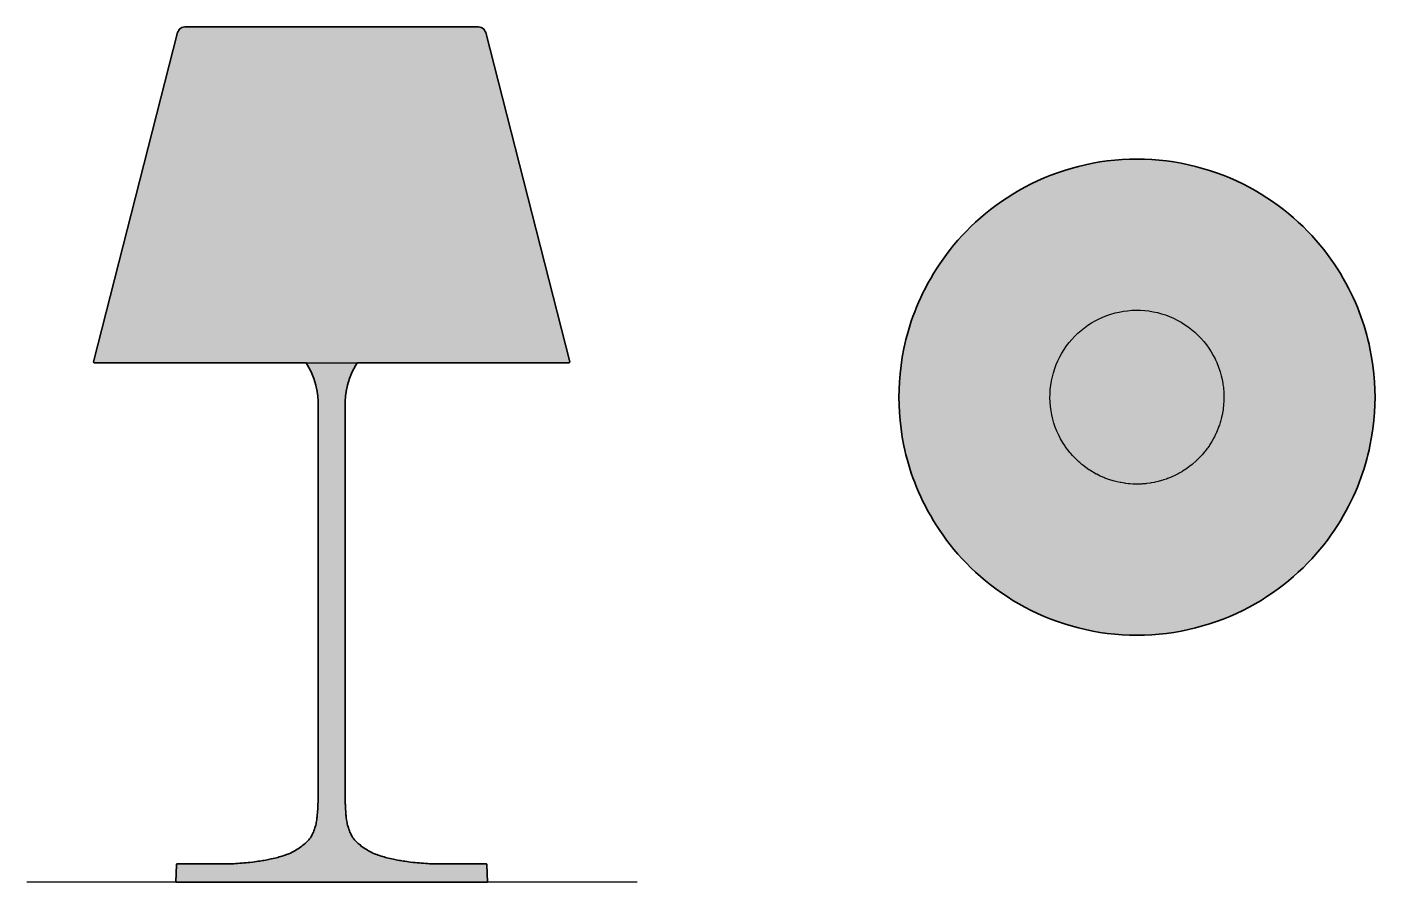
# Model space of a CAD drawing. Header units: millimetres. Extents: x 0 to 891, y 0 to 565.
import ezdxf

# ---------------------------------------------------------------- set-up
doc = ezdxf.new("R2010")
doc.units = ezdxf.units.MM
doc.layers.add('Blocks', color=7, linetype='Continuous')
doc.layers.add('Blocks$Fill', color=7, linetype='Continuous', true_color=0xffffff)
for name, color, linetype, lineweight, true_color in [('Blocks$Inner', 7, 'Continuous', 25, 0x007f00), ('Blocks$Outline', 7, 'Continuous', 35, 0xff3f3f), ('Groud', 7, 'Continuous', 25, 0x243775)]:
    doc.layers.add(name, color=color, linetype=linetype, lineweight=lineweight, true_color=true_color)

# ---------------------------------------------------------------- blocks, each defined once
blk = doc.blocks.new('KTribe Table Lamp Top')
at = {"layer": 'Blocks$Fill'}
blk.add_hatch(color=256, dxfattribs=at).paths.add_polyline_path([(66.97, 216.43), (67.21, 211.28), (67.64, 205.98), (68.27, 200.54), (69.13, 194.95), (70.21, 189.21), (70.86, 186.3), (71.56, 183.35), (72.34, 180.38), (73.18, 177.37), (74.1, 174.33), (75.09, 171.27), (76.17, 168.19), (77.32, 165.08), (78.56, 161.95), (79.88, 158.81), (81.3, 155.65), (82.79, 152.47), (84.4, 149.29), (86.08, 146.1), (87.88, 142.91), (89.76, 139.72), (91.76, 136.53), (93.85, 133.34), (96.05, 130.18), (98.35, 127.02), (100.77, 123.88), (103.29, 120.77), (105.93, 117.69), (108.67, 114.63), (111.53, 111.63), (114.5, 108.66), (117.58, 105.74), (120.77, 102.87), (124.08, 100.08), (127.49, 97.33), (131.01, 94.67), (134.64, 92.07), (138.38, 89.57), (142.21, 87.14), (146.15, 84.82), (150.18, 82.59), (154.32, 80.47), (158.53, 78.45), (162.84, 76.55), (167.23, 74.76), (171.7, 73.11), (176.23, 71.58), (180.84, 70.19), (185.5, 68.92), (190.22, 67.8), (194.98, 66.82), (199.79, 65.99), (204.64, 65.3), (209.51, 64.77), (214.41, 64.38), (219.31, 64.16), (224.23, 64.08), (229.15, 64.16), (234.05, 64.38), (238.95, 64.77), (243.82, 65.3), (248.67, 65.99), (253.48, 66.82), (258.24, 67.8), (262.96, 68.92), (267.62, 70.19), (272.23, 71.58), (276.76, 73.11), (281.23, 74.76), (285.62, 76.55), (289.93, 78.45), (294.14, 80.47), (298.28, 82.59), (302.31, 84.82), (306.25, 87.14), (310.08, 89.57), (313.82, 92.07), (317.45, 94.67), (320.98, 97.33), (324.38, 100.08), (327.69, 102.87), (330.88, 105.74), (333.97, 108.66), (336.93, 111.63), (339.79, 114.63), (342.53, 117.69), (345.17, 120.77), (347.69, 123.88), (350.11, 127.02), (352.41, 130.18), (354.61, 133.34), (356.7, 136.53), (358.7, 139.72), (360.58, 142.91), (362.38, 146.1), (364.06, 149.29), (365.67, 152.47), (367.16, 155.65), (368.58, 158.81), (369.9, 161.95), (371.14, 165.08), (372.29, 168.19), (373.37, 171.27), (374.36, 174.33), (375.28, 177.37), (376.12, 180.38), (376.9, 183.35), (377.6, 186.3), (378.25, 189.21), (379.33, 194.95), (380.19, 200.54), (380.82, 205.98), (381.25, 211.28), (381.49, 216.43), (381.58, 221.42), (381.49, 226.42), (381.25, 231.56), (380.82, 236.86), (380.19, 242.31), (379.33, 247.9), (378.25, 253.63), (377.6, 256.55), (376.9, 259.5), (376.12, 262.47), (375.28, 265.48), (374.36, 268.51), (373.37, 271.58), (372.29, 274.66), (371.14, 277.77), (369.9, 280.89), (368.58, 284.04), (367.16, 287.2), (365.67, 290.37), (364.06, 293.55), (362.38, 296.75), (360.58, 299.94), (358.7, 303.13), (356.7, 306.32), (354.61, 309.51), (352.41, 312.67), (350.11, 315.83), (347.69, 318.96), (345.17, 322.08), (342.53, 325.16), (339.79, 328.21), (336.93, 331.22), (333.97, 334.19), (330.88, 337.1), (327.69, 339.97), (324.38, 342.77), (320.98, 345.52), (317.45, 348.18), (313.82, 350.77), (310.08, 353.28), (306.25, 355.7), (302.31, 358.03), (298.28, 360.26), (294.14, 362.38), (289.93, 364.4), (285.62, 366.3), (281.23, 368.08), (276.76, 369.74), (272.23, 371.27), (267.62, 372.66), (262.96, 373.93), (258.24, 375.04), (253.48, 376.03), (248.67, 376.86), (243.82, 377.55), (238.95, 378.07), (234.05, 378.47), (229.15, 378.69), (224.23, 378.77), (219.31, 378.69), (214.41, 378.47), (209.51, 378.07), (204.64, 377.55), (199.79, 376.86), (194.98, 376.03), (190.22, 375.04), (185.5, 373.93), (180.84, 372.66), (176.23, 371.27), (171.7, 369.74), (167.23, 368.08), (162.84, 366.3), (158.53, 364.4), (154.32, 362.38), (150.18, 360.26), (146.15, 358.03), (142.21, 355.7), (138.38, 353.28), (134.64, 350.77), (131.01, 348.18), (127.49, 345.52), (124.08, 342.77), (120.77, 339.97), (117.58, 337.1), (114.5, 334.19), (111.53, 331.22), (108.67, 328.21), (105.93, 325.16), (103.29, 322.08), (100.77, 318.96), (98.35, 315.83), (96.05, 312.67), (93.85, 309.51), (91.76, 306.32), (89.76, 303.13), (87.88, 299.94), (86.08, 296.75), (84.4, 293.55), (82.79, 290.37), (81.3, 287.2), (79.88, 284.04), (78.56, 280.89), (77.32, 277.77), (76.17, 274.66), (75.09, 271.58), (74.1, 268.51), (73.18, 265.48), (72.34, 262.47), (71.56, 259.5), (70.86, 256.55), (70.21, 253.63), (69.13, 247.9), (68.27, 242.31), (67.64, 236.86), (67.21, 231.56), (66.97, 226.42), (66.88, 221.42)], flags=0)
at = {"layer": 'Blocks$Inner'}
for points in [[(66.97, 216.43), (67.21, 211.28), (67.64, 205.98), (68.27, 200.54), (69.13, 194.95), (70.21, 189.21), (70.86, 186.3), (71.56, 183.35), (72.34, 180.38), (73.18, 177.37), (74.1, 174.33), (75.09, 171.27), (76.17, 168.19), (77.32, 165.08), (78.56, 161.95), (79.88, 158.81), (81.3, 155.65), (82.79, 152.47), (84.4, 149.29), (86.08, 146.1), (87.88, 142.91), (89.76, 139.72), (91.76, 136.53), (93.85, 133.34), (96.05, 130.18), (98.35, 127.02), (100.77, 123.88), (103.29, 120.77), (105.93, 117.69), (108.67, 114.63), (111.53, 111.63), (114.5, 108.66), (117.58, 105.74), (120.77, 102.87), (124.08, 100.08), (127.49, 97.33), (131.01, 94.67), (134.64, 92.07), (138.38, 89.57), (142.21, 87.14), (146.15, 84.82), (150.18, 82.59), (154.32, 80.47), (158.53, 78.45), (162.84, 76.55), (167.23, 74.76), (171.7, 73.11), (176.23, 71.58), (180.84, 70.19), (185.5, 68.92), (190.22, 67.8), (194.98, 66.82), (199.79, 65.99), (204.64, 65.3), (209.51, 64.77), (214.41, 64.38), (219.31, 64.16), (224.23, 64.08), (229.15, 64.16), (234.05, 64.38), (238.95, 64.77), (243.82, 65.3), (248.67, 65.99), (253.48, 66.82), (258.24, 67.8), (262.96, 68.92), (267.62, 70.19), (272.23, 71.58), (276.76, 73.11), (281.23, 74.76), (285.62, 76.55), (289.93, 78.45), (294.14, 80.47), (298.28, 82.59), (302.31, 84.82), (306.25, 87.14), (310.08, 89.57), (313.82, 92.07), (317.45, 94.67), (320.98, 97.33), (324.38, 100.08), (327.69, 102.87), (330.88, 105.74), (333.97, 108.66), (336.93, 111.63), (339.79, 114.63), (342.53, 117.69), (345.17, 120.77), (347.69, 123.88), (350.11, 127.02), (352.41, 130.18), (354.61, 133.34), (356.7, 136.53), (358.7, 139.72), (360.58, 142.91), (362.38, 146.1), (364.06, 149.29), (365.67, 152.47), (367.16, 155.65), (368.58, 158.81), (369.9, 161.95), (371.14, 165.08), (372.29, 168.19), (373.37, 171.27), (374.36, 174.33), (375.28, 177.37), (376.12, 180.38), (376.9, 183.35), (377.6, 186.3), (378.25, 189.21), (379.33, 194.95), (380.19, 200.54), (380.82, 205.98), (381.25, 211.28), (381.49, 216.43), (381.58, 221.42), (381.49, 226.42), (381.25, 231.56), (380.82, 236.86), (380.19, 242.31), (379.33, 247.9), (378.25, 253.63), (377.6, 256.55), (376.9, 259.5), (376.12, 262.47), (375.28, 265.48), (374.36, 268.51), (373.37, 271.58), (372.29, 274.66), (371.14, 277.77), (369.9, 280.89), (368.58, 284.04), (367.16, 287.2), (365.67, 290.37), (364.06, 293.55), (362.38, 296.75), (360.58, 299.94), (358.7, 303.13), (356.7, 306.32), (354.61, 309.51), (352.41, 312.67), (350.11, 315.83), (347.69, 318.96), (345.17, 322.08), (342.53, 325.16), (339.79, 328.21), (336.93, 331.22), (333.97, 334.19), (330.88, 337.1), (327.69, 339.97), (324.38, 342.77), (320.98, 345.52), (317.45, 348.18), (313.82, 350.77), (310.08, 353.28), (306.25, 355.7), (302.31, 358.03), (298.28, 360.26), (294.14, 362.38), (289.93, 364.4), (285.62, 366.3), (281.23, 368.08), (276.76, 369.74), (272.23, 371.27), (267.62, 372.66), (262.96, 373.93), (258.24, 375.04), (253.48, 376.03), (248.67, 376.86), (243.82, 377.55), (238.95, 378.07), (234.05, 378.47), (229.15, 378.69), (224.23, 378.77), (219.31, 378.69), (214.41, 378.47), (209.51, 378.07), (204.64, 377.55), (199.79, 376.86), (194.98, 376.03), (190.22, 375.04), (185.5, 373.93), (180.84, 372.66), (176.23, 371.27), (171.7, 369.74), (167.23, 368.08), (162.84, 366.3), (158.53, 364.4), (154.32, 362.38), (150.18, 360.26), (146.15, 358.03), (142.21, 355.7), (138.38, 353.28), (134.64, 350.77), (131.01, 348.18), (127.49, 345.52), (124.08, 342.77), (120.77, 339.97), (117.58, 337.1), (114.5, 334.19), (111.53, 331.22), (108.67, 328.21), (105.93, 325.16), (103.29, 322.08), (100.77, 318.96), (98.35, 315.83), (96.05, 312.67), (93.85, 309.51), (91.76, 306.32), (89.76, 303.13), (87.88, 299.94), (86.08, 296.75), (84.4, 293.55), (82.79, 290.37), (81.3, 287.2), (79.88, 284.04), (78.56, 280.89), (77.32, 277.77), (76.17, 274.66), (75.09, 271.58), (74.1, 268.51), (73.18, 265.48), (72.34, 262.47), (71.56, 259.5), (70.86, 256.55), (70.21, 253.63), (69.13, 247.9), (68.27, 242.31), (67.64, 236.86), (67.21, 231.56), (66.97, 226.42), (66.88, 221.42)], [(166.78, 223.72), (166.96, 226.54), (167.28, 229.34), (167.74, 232.13), (168.33, 234.89), (169.06, 237.61), (169.92, 240.3), (170.91, 242.94), (172.03, 245.53), (173.27, 248.07), (174.64, 250.53), (176.13, 252.93), (177.74, 255.25), (179.45, 257.49), (181.27, 259.65), (183.2, 261.71), (185.23, 263.67), (187.35, 265.54), (189.56, 267.29), (191.85, 268.94), (194.22, 270.47), (196.66, 271.89), (199.17, 273.18), (201.74, 274.34), (204.37, 275.38), (207.04, 276.29), (209.75, 277.07), (212.5, 277.71), (215.27, 278.22), (218.07, 278.59), (220.88, 278.83), (223.71, 278.92), (226.53, 278.88), (229.34, 278.7), (232.15, 278.38), (234.93, 277.92), (237.69, 277.33), (240.42, 276.6), (243.11, 275.74), (245.75, 274.75), (248.34, 273.63), (250.87, 272.38), (253.34, 271.01), (255.74, 269.52), (258.06, 267.92), (260.3, 266.2), (262.45, 264.38), (264.52, 262.45), (266.48, 260.43), (268.34, 258.31), (270.1, 256.1), (271.75, 253.8), (273.28, 251.43), (274.69, 248.99), (275.85, 246.73), (276.18, 246.05), (276.96, 244.34), (277.26, 243.64), (278.2, 241.27), (279.01, 238.87), (279.23, 238.16), (279.75, 236.35), (279.95, 235.61), (280.53, 233.12), (280.98, 230.63), (281.09, 229.9), (281.34, 228.04), (281.42, 227.28), (281.63, 224.72), (281.72, 222.19), (281.72, 221.47), (281.69, 219.58), (281.66, 218.8), (281.52, 216.59), (281.5, 216.25), (281.21, 213.74), (281.1, 213.03), (280.8, 211.17), (280.65, 210.39), (280.2, 208.27), (280.11, 207.89), (279.46, 205.45), (279.26, 204.78), (278.68, 202.97), (278.42, 202.22), (277.68, 200.23), (277.52, 199.83), (276.51, 197.5), (276.22, 196.89), (275.38, 195.17), (275.01, 194.47), (274, 192.65), (273.77, 192.23), (272.43, 190.08), (272.06, 189.53), (270.97, 187.95), (270.5, 187.3), (269.25, 185.67), (268.94, 185.27), (267.3, 183.34), (266.87, 182.86), (265.54, 181.44), (264.99, 180.87), (263.53, 179.47), (263.14, 179.09), (261.24, 177.42), (260.75, 177.02), (259.22, 175.81), (258.59, 175.33), (256.97, 174.16), (256.49, 173.83), (254.37, 172.46), (253.85, 172.15), (252.14, 171.16), (251.44, 170.78), (249.69, 169.88), (249.15, 169.61), (246.85, 168.56), (246.31, 168.34), (244.46, 167.61), (243.71, 167.33), (241.86, 166.7), (241.26, 166.51), (238.83, 165.81), (238.3, 165.68), (236.33, 165.22), (235.55, 165.06), (233.65, 164.71), (233.01, 164.6), (230.5, 164.27), (229.99, 164.22), (227.94, 164.05), (227.15, 164.01), (225.23, 163.94), (224.56, 163.93), (222.03, 163.97), (221.56, 163.99), (219.48, 164.13), (218.68, 164.2), (216.79, 164.42), (216.11, 164.5), (213.61, 164.92), (213.18, 165), (211.11, 165.45), (210.34, 165.64), (208.51, 166.13), (207.83, 166.32), (205.42, 167.09), (205.06, 167.22), (203.03, 167.98), (202.3, 168.28), (200.56, 169.03), (199.91, 169.32), (197.64, 170.44), (197.35, 170.6), (195.41, 171.68), (194.73, 172.08), (193.13, 173.07), (192.52, 173.46), (190.44, 174.9), (188.4, 176.46), (187.81, 176.94), (186.37, 178.16), (185.82, 178.64), (183.97, 180.37), (182.19, 182.21), (181.67, 182.77), (180.43, 184.18), (179.95, 184.75), (178.37, 186.74), (176.88, 188.81), (176.46, 189.44), (175.44, 191.01), (175.04, 191.66), (173.77, 193.86), (172.48, 196.37), (171.31, 198.94), (170.27, 201.56), (169.36, 204.23), (168.58, 206.94), (167.94, 209.69), (167.43, 212.47), (167.06, 215.27), (166.83, 218.08), (166.73, 220.9)]]:
    blk.add_lwpolyline(points, close=True, dxfattribs=at)
at = {"layer": 'Blocks$Outline'}
blk.add_lwpolyline([(66.97, 216.43), (67.21, 211.28), (67.64, 205.98), (68.27, 200.54), (69.13, 194.95), (70.21, 189.21), (70.86, 186.3), (71.56, 183.35), (72.34, 180.38), (73.18, 177.37), (74.1, 174.33), (75.09, 171.27), (76.17, 168.19), (77.32, 165.08), (78.56, 161.95), (79.88, 158.81), (81.3, 155.65), (82.79, 152.47), (84.4, 149.29), (86.08, 146.1), (87.88, 142.91), (89.76, 139.72), (91.76, 136.53), (93.85, 133.34), (96.05, 130.18), (98.35, 127.02), (100.77, 123.88), (103.29, 120.77), (105.93, 117.69), (108.67, 114.63), (111.53, 111.63), (114.5, 108.66), (117.58, 105.74), (120.77, 102.87), (124.08, 100.08), (127.49, 97.33), (131.01, 94.67), (134.64, 92.07), (138.38, 89.57), (142.21, 87.14), (146.15, 84.82), (150.18, 82.59), (154.32, 80.47), (158.53, 78.45), (162.84, 76.55), (167.23, 74.76), (171.7, 73.11), (176.23, 71.58), (180.84, 70.19), (185.5, 68.92), (190.22, 67.8), (194.98, 66.82), (199.79, 65.99), (204.64, 65.3), (209.51, 64.77), (214.41, 64.38), (219.31, 64.16), (224.23, 64.08), (229.15, 64.16), (234.05, 64.38), (238.95, 64.77), (243.82, 65.3), (248.67, 65.99), (253.48, 66.82), (258.24, 67.8), (262.96, 68.92), (267.62, 70.19), (272.23, 71.58), (276.76, 73.11), (281.23, 74.76), (285.62, 76.55), (289.93, 78.45), (294.14, 80.47), (298.28, 82.59), (302.31, 84.82), (306.25, 87.14), (310.08, 89.57), (313.82, 92.07), (317.45, 94.67), (320.98, 97.33), (324.38, 100.08), (327.69, 102.87), (330.88, 105.74), (333.97, 108.66), (336.93, 111.63), (339.79, 114.63), (342.53, 117.69), (345.17, 120.77), (347.69, 123.88), (350.11, 127.02), (352.41, 130.18), (354.61, 133.34), (356.7, 136.53), (358.7, 139.72), (360.58, 142.91), (362.38, 146.1), (364.06, 149.29), (365.67, 152.47), (367.16, 155.65), (368.58, 158.81), (369.9, 161.95), (371.14, 165.08), (372.29, 168.19), (373.37, 171.27), (374.36, 174.33), (375.28, 177.37), (376.12, 180.38), (376.9, 183.35), (377.6, 186.3), (378.25, 189.21), (379.33, 194.95), (380.19, 200.54), (380.82, 205.98), (381.25, 211.28), (381.49, 216.43), (381.58, 221.42), (381.49, 226.42), (381.25, 231.56), (380.82, 236.86), (380.19, 242.31), (379.33, 247.9), (378.25, 253.63), (377.6, 256.55), (376.9, 259.5), (376.12, 262.47), (375.28, 265.48), (374.36, 268.51), (373.37, 271.58), (372.29, 274.66), (371.14, 277.77), (369.9, 280.89), (368.58, 284.04), (367.16, 287.2), (365.67, 290.37), (364.06, 293.55), (362.38, 296.75), (360.58, 299.94), (358.7, 303.13), (356.7, 306.32), (354.61, 309.51), (352.41, 312.67), (350.11, 315.83), (347.69, 318.96), (345.17, 322.08), (342.53, 325.16), (339.79, 328.21), (336.93, 331.22), (333.97, 334.19), (330.88, 337.1), (327.69, 339.97), (324.38, 342.77), (320.98, 345.52), (317.45, 348.18), (313.82, 350.77), (310.08, 353.28), (306.25, 355.7), (302.31, 358.03), (298.28, 360.26), (294.14, 362.38), (289.93, 364.4), (285.62, 366.3), (281.23, 368.08), (276.76, 369.74), (272.23, 371.27), (267.62, 372.66), (262.96, 373.93), (258.24, 375.04), (253.48, 376.03), (248.67, 376.86), (243.82, 377.55), (238.95, 378.07), (234.05, 378.47), (229.15, 378.69), (224.23, 378.77), (219.31, 378.69), (214.41, 378.47), (209.51, 378.07), (204.64, 377.55), (199.79, 376.86), (194.98, 376.03), (190.22, 375.04), (185.5, 373.93), (180.84, 372.66), (176.23, 371.27), (171.7, 369.74), (167.23, 368.08), (162.84, 366.3), (158.53, 364.4), (154.32, 362.38), (150.18, 360.26), (146.15, 358.03), (142.21, 355.7), (138.38, 353.28), (134.64, 350.77), (131.01, 348.18), (127.49, 345.52), (124.08, 342.77), (120.77, 339.97), (117.58, 337.1), (114.5, 334.19), (111.53, 331.22), (108.67, 328.21), (105.93, 325.16), (103.29, 322.08), (100.77, 318.96), (98.35, 315.83), (96.05, 312.67), (93.85, 309.51), (91.76, 306.32), (89.76, 303.13), (87.88, 299.94), (86.08, 296.75), (84.4, 293.55), (82.79, 290.37), (81.3, 287.2), (79.88, 284.04), (78.56, 280.89), (77.32, 277.77), (76.17, 274.66), (75.09, 271.58), (74.1, 268.51), (73.18, 265.48), (72.34, 262.47), (71.56, 259.5), (70.86, 256.55), (70.21, 253.63), (69.13, 247.9), (68.27, 242.31), (67.64, 236.86), (67.21, 231.56), (66.97, 226.42), (66.88, 221.42)], close=True, dxfattribs=at)
blk = doc.blocks.new('KTribe Table Lamp Side')
at = {"layer": 'Blocks$Fill'}
blk.add_hatch(color=256, dxfattribs=at).paths.add_polyline_path([(98.47, 0), (98.66, 0), (98.88, 0), (201.38, 0), (303.88, 0), (304.24, 0), (304.35, 0), (304.38, 0), (304.18, 5.75), (303.98, 11.52), (303.98, 11.57), (303.94, 11.7), (303.93, 11.73), (303.81, 11.88), (303.75, 11.92), (303.67, 11.96), (303.65, 11.97), (303.48, 12), (270.23, 12), (269.17, 12.02), (268.45, 12.05), (267.37, 12.08), (266.06, 12.14), (264.98, 12.19), (263.68, 12.27), (262.15, 12.37), (260.48, 12.49), (259.34, 12.59), (257.97, 12.71), (256.61, 12.85), (255.37, 12.99), (253.51, 13.22), (252.28, 13.37), (251.11, 13.53), (249.85, 13.71), (248.78, 13.88), (246.88, 14.21), (246.15, 14.33), (244.85, 14.56), (244.07, 14.7), (242.31, 15.04), (241.27, 15.25), (240.05, 15.53), (239.03, 15.78), (237.93, 16.05), (236.96, 16.31), (236.02, 16.56), (235.11, 16.83), (234.02, 17.18), (232.97, 17.53), (232.04, 17.86), (231.32, 18.12), (230.27, 18.52), (229.73, 18.73), (228.68, 19.18), (227.57, 19.71), (226.63, 20.2), (225.82, 20.64), (225.15, 21.02), (224.11, 21.64), (223.49, 22.03), (222.66, 22.59), (221.66, 23.29), (221, 23.78), (220.35, 24.28), (219.51, 24.96), (219, 25.4), (218.29, 26.03), (217.74, 26.57), (217.12, 27.22), (216.53, 27.9), (215.96, 28.63), (215.46, 29.32), (214.92, 30.18), (214.55, 30.82), (214.2, 31.46), (213.82, 32.22), (213.47, 33.01), (213.12, 33.84), (212.88, 34.46), (212.72, 34.89), (212.44, 35.75), (212.2, 36.55), (211.91, 37.65), (211.73, 38.43), (211.53, 39.38), (211.39, 40.15), (211.23, 41.16), (211.07, 42.35), (210.98, 43.15), (210.91, 43.75), (210.85, 44.4), (210.73, 45.69), (210.66, 46.58), (210.56, 48.18), (210.49, 49.41), (210.44, 50.56), (210.43, 51.06), (210.41, 51.77), (210.39, 52.88), (210.38, 54.11), (210.38, 54.58), (210.38, 54.77), (210.38, 317.65), (210.34, 317.65), (210.29, 317.65), (210.47, 321.04), (210.88, 324.3), (211.75, 328.44), (213.1, 332.8), (214.96, 337.26), (217.31, 341.69), (218.26, 343.16), (220.91, 343.16), (225.74, 343.16), (230.54, 343.16), (235.29, 343.16), (239.99, 343.16), (244.64, 343.16), (249.23, 343.16), (253.76, 343.16), (258.21, 343.16), (262.58, 343.16), (266.87, 343.16), (271.08, 343.16), (275.2, 343.16), (279.22, 343.16), (283.15, 343.16), (286.97, 343.16), (290.7, 343.16), (294.32, 343.16), (297.83, 343.16), (301.23, 343.16), (304.52, 343.16), (307.7, 343.16), (310.78, 343.16), (313.74, 343.16), (316.58, 343.16), (319.32, 343.16), (321.95, 343.16), (324.46, 343.16), (326.87, 343.16), (329.17, 343.16), (331.36, 343.16), (333.45, 343.16), (335.43, 343.16), (337.32, 343.16), (339.1, 343.16), (340.79, 343.16), (342.38, 343.16), (343.88, 343.16), (345.28, 343.16), (346.6, 343.16), (347.84, 343.16), (348.99, 343.16), (350.06, 343.16), (351.05, 343.16), (351.97, 343.16), (352.81, 343.16), (353.58, 343.16), (354.28, 343.16), (354.92, 343.16), (356, 343.16), (356.85, 343.16), (357.48, 343.16), (357.91, 343.16), (358.16, 343.16), (358.24, 343.16), (358.45, 343.2), (358.63, 343.35), (358.73, 343.57), (358.72, 343.78), (303.19, 561.4), (302.91, 562.21), (302.47, 563), (301.88, 563.71), (301.14, 564.31), (300.31, 564.77), (299.42, 565.05), (298.53, 565.16), (298.42, 565.16), (298.06, 565.16), (297.46, 565.16), (296.66, 565.16), (295.63, 565.16), (294.36, 565.16), (292.87, 565.16), (291.15, 565.16), (289.2, 565.16), (287.04, 565.16), (284.65, 565.16), (282.15, 565.16), (279.39, 565.16), (276.37, 565.16), (273.07, 565.16), (269.71, 565.16), (265.68, 565.16), (261.98, 565.16), (258.28, 565.16), (254.4, 565.16), (250.33, 565.16), (246.09, 565.16), (241.68, 565.16), (237.11, 565.16), (232.41, 565.16), (227.58, 565.16), (222.89, 565.16), (218.14, 565.16), (213.35, 565.16), (208.53, 565.16), (203.69, 565.16), (198.85, 565.16), (194.01, 565.16), (189.19, 565.16), (184.4, 565.16), (179.65, 565.16), (174.96, 565.16), (170.33, 565.16), (165.78, 565.16), (161.31, 565.16), (156.95, 565.16), (152.7, 565.16), (148.57, 565.16), (144.57, 565.16), (140.71, 565.16), (136.84, 565.16), (133.21, 565.16), (129.83, 565.16), (126.7, 565.16), (123.81, 565.16), (121.12, 565.16), (118.49, 565.16), (116.06, 565.16), (113.85, 565.16), (111.85, 565.16), (110.08, 565.16), (108.54, 565.16), (107.23, 565.16), (106.15, 565.16), (105.31, 565.16), (104.69, 565.16), (104.34, 565.16), (104.24, 565.16), (103.34, 565.05), (102.46, 564.77), (101.62, 564.31), (100.89, 563.71), (100.3, 563), (99.85, 562.21), (99.57, 561.4), (44.04, 343.78), (44.04, 343.57), (44.13, 343.35), (44.32, 343.2), (44.53, 343.16), (44.61, 343.16), (44.85, 343.16), (45.28, 343.16), (45.92, 343.16), (46.76, 343.16), (47.85, 343.16), (48.49, 343.16), (49.19, 343.16), (49.96, 343.16), (50.8, 343.16), (51.72, 343.16), (52.71, 343.16), (53.78, 343.16), (54.93, 343.16), (56.16, 343.16), (57.48, 343.16), (58.89, 343.16), (60.39, 343.16), (61.98, 343.16), (63.67, 343.16), (65.45, 343.16), (67.33, 343.16), (69.32, 343.16), (71.41, 343.16), (73.6, 343.16), (75.9, 343.16), (78.31, 343.16), (80.82, 343.16), (83.45, 343.16), (86.18, 343.16), (89.03, 343.16), (91.99, 343.16), (95.06, 343.16), (98.25, 343.16), (101.54, 343.16), (104.94, 343.16), (108.45, 343.16), (112.07, 343.16), (115.79, 343.16), (119.62, 343.16), (123.55, 343.16), (127.57, 343.16), (131.69, 343.16), (135.89, 343.16), (140.19, 343.16), (144.56, 343.16), (149.01, 343.16), (153.53, 343.16), (158.12, 343.16), (162.77, 343.16), (167.48, 343.16), (172.23, 343.16), (177.02, 343.16), (181.85, 343.16), (184.51, 343.16), (185.46, 341.69), (187.81, 337.26), (189.67, 332.8), (191.02, 328.44), (191.89, 324.3), (192.3, 321.04), (192.47, 317.65), (192.43, 317.65), (192.38, 317.65), (192.38, 54.77), (192.39, 54.58), (192.38, 54.11), (192.38, 52.88), (192.36, 51.77), (192.34, 51.06), (192.32, 50.56), (192.28, 49.41), (192.21, 48.18), (192.1, 46.58), (192.04, 45.69), (191.92, 44.4), (191.86, 43.75), (191.79, 43.15), (191.7, 42.35), (191.53, 41.16), (191.37, 40.15), (191.24, 39.38), (191.04, 38.43), (190.86, 37.65), (190.57, 36.55), (190.33, 35.75), (190.04, 34.89), (189.89, 34.46), (189.65, 33.84), (189.3, 33.01), (188.94, 32.22), (188.57, 31.46), (188.22, 30.82), (187.85, 30.18), (187.3, 29.32), (186.81, 28.63), (186.24, 27.9), (185.65, 27.22), (185.03, 26.57), (184.48, 26.03), (183.77, 25.4), (183.26, 24.96), (182.42, 24.28), (181.77, 23.78), (181.11, 23.29), (180.11, 22.59), (179.27, 22.03), (178.66, 21.64), (177.62, 21.02), (176.95, 20.64), (176.14, 20.2), (175.2, 19.71), (174.08, 19.18), (173.04, 18.73), (172.49, 18.52), (171.45, 18.12), (170.73, 17.86), (169.8, 17.53), (168.75, 17.18), (167.66, 16.83), (166.75, 16.56), (165.81, 16.31), (164.83, 16.05), (163.74, 15.78), (162.72, 15.53), (161.49, 15.25), (160.46, 15.04), (158.7, 14.7), (157.91, 14.56), (156.62, 14.33), (155.89, 14.21), (153.99, 13.88), (152.91, 13.71), (151.65, 13.53), (150.49, 13.37), (149.26, 13.22), (147.4, 12.99), (146.16, 12.85), (144.79, 12.71), (143.43, 12.59), (142.29, 12.49), (140.62, 12.37), (139.08, 12.27), (137.79, 12.19), (136.7, 12.14), (135.39, 12.08), (134.32, 12.05), (133.6, 12.02), (132.53, 12), (99.29, 12), (99.1, 11.96), (98.95, 11.87), (98.94, 11.86), (98.83, 11.7), (98.79, 11.52), (98.38, 0)], flags=0)
at = {"layer": 'Blocks$Inner'}
blk.add_lwpolyline([(98.47, 0), (98.66, 0), (98.88, 0), (201.38, 0), (303.88, 0), (304.24, 0), (304.35, 0), (304.38, 0), (304.18, 5.75), (303.98, 11.52), (303.98, 11.57), (303.94, 11.7), (303.93, 11.73), (303.81, 11.88), (303.75, 11.92), (303.67, 11.96), (303.65, 11.97), (303.48, 12), (270.23, 12), (269.17, 12.02), (268.45, 12.05), (267.37, 12.08), (266.06, 12.14), (264.98, 12.19), (263.68, 12.27), (262.15, 12.37), (260.48, 12.49), (259.34, 12.59), (257.97, 12.71), (256.61, 12.85), (255.37, 12.99), (253.51, 13.22), (252.28, 13.37), (251.11, 13.53), (249.85, 13.71), (248.78, 13.88), (246.88, 14.21), (246.15, 14.33), (244.85, 14.56), (244.07, 14.7), (242.31, 15.04), (241.27, 15.25), (240.05, 15.53), (239.03, 15.78), (237.93, 16.05), (236.96, 16.31), (236.02, 16.56), (235.11, 16.83), (234.02, 17.18), (232.97, 17.53), (232.04, 17.86), (231.32, 18.12), (230.27, 18.52), (229.73, 18.73), (228.68, 19.18), (227.57, 19.71), (226.63, 20.2), (225.82, 20.64), (225.15, 21.02), (224.11, 21.64), (223.49, 22.03), (222.66, 22.59), (221.66, 23.29), (221, 23.78), (220.35, 24.28), (219.51, 24.96), (219, 25.4), (218.29, 26.03), (217.74, 26.57), (217.12, 27.22), (216.53, 27.9), (215.96, 28.63), (215.46, 29.32), (214.92, 30.18), (214.55, 30.82), (214.2, 31.46), (213.82, 32.22), (213.47, 33.01), (213.12, 33.84), (212.88, 34.46), (212.72, 34.89), (212.44, 35.75), (212.2, 36.55), (211.91, 37.65), (211.73, 38.43), (211.53, 39.38), (211.39, 40.15), (211.23, 41.16), (211.07, 42.35), (210.98, 43.15), (210.91, 43.75), (210.85, 44.4), (210.73, 45.69), (210.66, 46.58), (210.56, 48.18), (210.49, 49.41), (210.44, 50.56), (210.43, 51.06), (210.41, 51.77), (210.39, 52.88), (210.38, 54.11), (210.38, 54.58), (210.38, 54.77), (210.38, 317.65), (210.34, 317.65), (210.29, 317.65), (210.47, 321.04), (210.88, 324.3), (211.75, 328.44), (213.1, 332.8), (214.96, 337.26), (217.31, 341.69), (218.26, 343.16), (220.91, 343.16), (225.74, 343.16), (230.54, 343.16), (235.29, 343.16), (239.99, 343.16), (244.64, 343.16), (249.23, 343.16), (253.76, 343.16), (258.21, 343.16), (262.58, 343.16), (266.87, 343.16), (271.08, 343.16), (275.2, 343.16), (279.22, 343.16), (283.15, 343.16), (286.97, 343.16), (290.7, 343.16), (294.32, 343.16), (297.83, 343.16), (301.23, 343.16), (304.52, 343.16), (307.7, 343.16), (310.78, 343.16), (313.74, 343.16), (316.58, 343.16), (319.32, 343.16), (321.95, 343.16), (324.46, 343.16), (326.87, 343.16), (329.17, 343.16), (331.36, 343.16), (333.45, 343.16), (335.43, 343.16), (337.32, 343.16), (339.1, 343.16), (340.79, 343.16), (342.38, 343.16), (343.88, 343.16), (345.28, 343.16), (346.6, 343.16), (347.84, 343.16), (348.99, 343.16), (350.06, 343.16), (351.05, 343.16), (351.97, 343.16), (352.81, 343.16), (353.58, 343.16), (354.28, 343.16), (354.92, 343.16), (356, 343.16), (356.85, 343.16), (357.48, 343.16), (357.91, 343.16), (358.16, 343.16), (358.24, 343.16), (358.45, 343.2), (358.63, 343.35), (358.73, 343.57), (358.72, 343.78), (303.19, 561.4), (302.91, 562.21), (302.47, 563), (301.88, 563.71), (301.14, 564.31), (300.31, 564.77), (299.42, 565.05), (298.53, 565.16), (298.42, 565.16), (298.06, 565.16), (297.46, 565.16), (296.66, 565.16), (295.63, 565.16), (294.36, 565.16), (292.87, 565.16), (291.15, 565.16), (289.2, 565.16), (287.04, 565.16), (284.65, 565.16), (282.15, 565.16), (279.39, 565.16), (276.37, 565.16), (273.07, 565.16), (269.71, 565.16), (265.68, 565.16), (261.98, 565.16), (258.28, 565.16), (254.4, 565.16), (250.33, 565.16), (246.09, 565.16), (241.68, 565.16), (237.11, 565.16), (232.41, 565.16), (227.58, 565.16), (222.89, 565.16), (218.14, 565.16), (213.35, 565.16), (208.53, 565.16), (203.69, 565.16), (198.85, 565.16), (194.01, 565.16), (189.19, 565.16), (184.4, 565.16), (179.65, 565.16), (174.96, 565.16), (170.33, 565.16), (165.78, 565.16), (161.31, 565.16), (156.95, 565.16), (152.7, 565.16), (148.57, 565.16), (144.57, 565.16), (140.71, 565.16), (136.84, 565.16), (133.21, 565.16), (129.83, 565.16), (126.7, 565.16), (123.81, 565.16), (121.12, 565.16), (118.49, 565.16), (116.06, 565.16), (113.85, 565.16), (111.85, 565.16), (110.08, 565.16), (108.54, 565.16), (107.23, 565.16), (106.15, 565.16), (105.31, 565.16), (104.69, 565.16), (104.34, 565.16), (104.24, 565.16), (103.34, 565.05), (102.46, 564.77), (101.62, 564.31), (100.89, 563.71), (100.3, 563), (99.85, 562.21), (99.57, 561.4), (44.04, 343.78), (44.04, 343.57), (44.13, 343.35), (44.32, 343.2), (44.53, 343.16), (44.61, 343.16), (44.85, 343.16), (45.28, 343.16), (45.92, 343.16), (46.76, 343.16), (47.85, 343.16), (48.49, 343.16), (49.19, 343.16), (49.96, 343.16), (50.8, 343.16), (51.72, 343.16), (52.71, 343.16), (53.78, 343.16), (54.93, 343.16), (56.16, 343.16), (57.48, 343.16), (58.89, 343.16), (60.39, 343.16), (61.98, 343.16), (63.67, 343.16), (65.45, 343.16), (67.33, 343.16), (69.32, 343.16), (71.41, 343.16), (73.6, 343.16), (75.9, 343.16), (78.31, 343.16), (80.82, 343.16), (83.45, 343.16), (86.18, 343.16), (89.03, 343.16), (91.99, 343.16), (95.06, 343.16), (98.25, 343.16), (101.54, 343.16), (104.94, 343.16), (108.45, 343.16), (112.07, 343.16), (115.79, 343.16), (119.62, 343.16), (123.55, 343.16), (127.57, 343.16), (131.69, 343.16), (135.89, 343.16), (140.19, 343.16), (144.56, 343.16), (149.01, 343.16), (153.53, 343.16), (158.12, 343.16), (162.77, 343.16), (167.48, 343.16), (172.23, 343.16), (177.02, 343.16), (181.85, 343.16), (184.51, 343.16), (185.46, 341.69), (187.81, 337.26), (189.67, 332.8), (191.02, 328.44), (191.89, 324.3), (192.3, 321.04), (192.47, 317.65), (192.43, 317.65), (192.38, 317.65), (192.38, 54.77), (192.39, 54.58), (192.38, 54.11), (192.38, 52.88), (192.36, 51.77), (192.34, 51.06), (192.32, 50.56), (192.28, 49.41), (192.21, 48.18), (192.1, 46.58), (192.04, 45.69), (191.92, 44.4), (191.86, 43.75), (191.79, 43.15), (191.7, 42.35), (191.53, 41.16), (191.37, 40.15), (191.24, 39.38), (191.04, 38.43), (190.86, 37.65), (190.57, 36.55), (190.33, 35.75), (190.04, 34.89), (189.89, 34.46), (189.65, 33.84), (189.3, 33.01), (188.94, 32.22), (188.57, 31.46), (188.22, 30.82), (187.85, 30.18), (187.3, 29.32), (186.81, 28.63), (186.24, 27.9), (185.65, 27.22), (185.03, 26.57), (184.48, 26.03), (183.77, 25.4), (183.26, 24.96), (182.42, 24.28), (181.77, 23.78), (181.11, 23.29), (180.11, 22.59), (179.27, 22.03), (178.66, 21.64), (177.62, 21.02), (176.95, 20.64), (176.14, 20.2), (175.2, 19.71), (174.08, 19.18), (173.04, 18.73), (172.49, 18.52), (171.45, 18.12), (170.73, 17.86), (169.8, 17.53), (168.75, 17.18), (167.66, 16.83), (166.75, 16.56), (165.81, 16.31), (164.83, 16.05), (163.74, 15.78), (162.72, 15.53), (161.49, 15.25), (160.46, 15.04), (158.7, 14.7), (157.91, 14.56), (156.62, 14.33), (155.89, 14.21), (153.99, 13.88), (152.91, 13.71), (151.65, 13.53), (150.49, 13.37), (149.26, 13.22), (147.4, 12.99), (146.16, 12.85), (144.79, 12.71), (143.43, 12.59), (142.29, 12.49), (140.62, 12.37), (139.08, 12.27), (137.79, 12.19), (136.7, 12.14), (135.39, 12.08), (134.32, 12.05), (133.6, 12.02), (132.53, 12), (99.29, 12), (99.1, 11.96), (98.95, 11.87), (98.94, 11.86), (98.83, 11.7), (98.79, 11.52), (98.38, 0)], close=True, dxfattribs=at)
blk.add_lwpolyline([(184.51, 343.16), (218.26, 343.16)], dxfattribs=at)
at = {"layer": 'Blocks$Outline'}
blk.add_lwpolyline([(98.47, 0), (98.66, 0), (98.88, 0), (201.38, 0), (303.88, 0), (304.24, 0), (304.35, 0), (304.38, 0), (304.18, 5.75), (303.98, 11.52), (303.98, 11.57), (303.94, 11.7), (303.93, 11.73), (303.81, 11.88), (303.75, 11.92), (303.67, 11.96), (303.65, 11.97), (303.48, 12), (270.23, 12), (269.17, 12.02), (268.45, 12.05), (267.37, 12.08), (266.06, 12.14), (264.98, 12.19), (263.68, 12.27), (262.15, 12.37), (260.48, 12.49), (259.34, 12.59), (257.97, 12.71), (256.61, 12.85), (255.37, 12.99), (253.51, 13.22), (252.28, 13.37), (251.11, 13.53), (249.85, 13.71), (248.78, 13.88), (246.88, 14.21), (246.15, 14.33), (244.85, 14.56), (244.07, 14.7), (242.31, 15.04), (241.27, 15.25), (240.05, 15.53), (239.03, 15.78), (237.93, 16.05), (236.96, 16.31), (236.02, 16.56), (235.11, 16.83), (234.02, 17.18), (232.97, 17.53), (232.04, 17.86), (231.32, 18.12), (230.27, 18.52), (229.73, 18.73), (228.68, 19.18), (227.57, 19.71), (226.63, 20.2), (225.82, 20.64), (225.15, 21.02), (224.11, 21.64), (223.49, 22.03), (222.66, 22.59), (221.66, 23.29), (221, 23.78), (220.35, 24.28), (219.51, 24.96), (219, 25.4), (218.29, 26.03), (217.74, 26.57), (217.12, 27.22), (216.53, 27.9), (215.96, 28.63), (215.46, 29.32), (214.92, 30.18), (214.55, 30.82), (214.2, 31.46), (213.82, 32.22), (213.47, 33.01), (213.12, 33.84), (212.88, 34.46), (212.72, 34.89), (212.44, 35.75), (212.2, 36.55), (211.91, 37.65), (211.73, 38.43), (211.53, 39.38), (211.39, 40.15), (211.23, 41.16), (211.07, 42.35), (210.98, 43.15), (210.91, 43.75), (210.85, 44.4), (210.73, 45.69), (210.66, 46.58), (210.56, 48.18), (210.49, 49.41), (210.44, 50.56), (210.43, 51.06), (210.41, 51.77), (210.39, 52.88), (210.38, 54.11), (210.38, 54.58), (210.38, 54.77), (210.38, 317.65), (210.34, 317.65), (210.29, 317.65), (210.47, 321.04), (210.88, 324.3), (211.75, 328.44), (213.1, 332.8), (214.96, 337.26), (217.31, 341.69), (218.26, 343.16), (220.91, 343.16), (225.74, 343.16), (230.54, 343.16), (235.29, 343.16), (239.99, 343.16), (244.64, 343.16), (249.23, 343.16), (253.76, 343.16), (258.21, 343.16), (262.58, 343.16), (266.87, 343.16), (271.08, 343.16), (275.2, 343.16), (279.22, 343.16), (283.15, 343.16), (286.97, 343.16), (290.7, 343.16), (294.32, 343.16), (297.83, 343.16), (301.23, 343.16), (304.52, 343.16), (307.7, 343.16), (310.78, 343.16), (313.74, 343.16), (316.58, 343.16), (319.32, 343.16), (321.95, 343.16), (324.46, 343.16), (326.87, 343.16), (329.17, 343.16), (331.36, 343.16), (333.45, 343.16), (335.43, 343.16), (337.32, 343.16), (339.1, 343.16), (340.79, 343.16), (342.38, 343.16), (343.88, 343.16), (345.28, 343.16), (346.6, 343.16), (347.84, 343.16), (348.99, 343.16), (350.06, 343.16), (351.05, 343.16), (351.97, 343.16), (352.81, 343.16), (353.58, 343.16), (354.28, 343.16), (354.92, 343.16), (356, 343.16), (356.85, 343.16), (357.48, 343.16), (357.91, 343.16), (358.16, 343.16), (358.24, 343.16), (358.45, 343.2), (358.63, 343.35), (358.73, 343.57), (358.72, 343.78), (303.19, 561.4), (302.91, 562.21), (302.47, 563), (301.88, 563.71), (301.14, 564.31), (300.31, 564.77), (299.42, 565.05), (298.53, 565.16), (298.42, 565.16), (298.06, 565.16), (297.46, 565.16), (296.66, 565.16), (295.63, 565.16), (294.36, 565.16), (292.87, 565.16), (291.15, 565.16), (289.2, 565.16), (287.04, 565.16), (284.65, 565.16), (282.15, 565.16), (279.39, 565.16), (276.37, 565.16), (273.07, 565.16), (269.71, 565.16), (265.68, 565.16), (261.98, 565.16), (258.28, 565.16), (254.4, 565.16), (250.33, 565.16), (246.09, 565.16), (241.68, 565.16), (237.11, 565.16), (232.41, 565.16), (227.58, 565.16), (222.89, 565.16), (218.14, 565.16), (213.35, 565.16), (208.53, 565.16), (203.69, 565.16), (198.85, 565.16), (194.01, 565.16), (189.19, 565.16), (184.4, 565.16), (179.65, 565.16), (174.96, 565.16), (170.33, 565.16), (165.78, 565.16), (161.31, 565.16), (156.95, 565.16), (152.7, 565.16), (148.57, 565.16), (144.57, 565.16), (140.71, 565.16), (136.84, 565.16), (133.21, 565.16), (129.83, 565.16), (126.7, 565.16), (123.81, 565.16), (121.12, 565.16), (118.49, 565.16), (116.06, 565.16), (113.85, 565.16), (111.85, 565.16), (110.08, 565.16), (108.54, 565.16), (107.23, 565.16), (106.15, 565.16), (105.31, 565.16), (104.69, 565.16), (104.34, 565.16), (104.24, 565.16), (103.34, 565.05), (102.46, 564.77), (101.62, 564.31), (100.89, 563.71), (100.3, 563), (99.85, 562.21), (99.57, 561.4), (44.04, 343.78), (44.04, 343.57), (44.13, 343.35), (44.32, 343.2), (44.53, 343.16), (44.61, 343.16), (44.85, 343.16), (45.28, 343.16), (45.92, 343.16), (46.76, 343.16), (47.85, 343.16), (48.49, 343.16), (49.19, 343.16), (49.96, 343.16), (50.8, 343.16), (51.72, 343.16), (52.71, 343.16), (53.78, 343.16), (54.93, 343.16), (56.16, 343.16), (57.48, 343.16), (58.89, 343.16), (60.39, 343.16), (61.98, 343.16), (63.67, 343.16), (65.45, 343.16), (67.33, 343.16), (69.32, 343.16), (71.41, 343.16), (73.6, 343.16), (75.9, 343.16), (78.31, 343.16), (80.82, 343.16), (83.45, 343.16), (86.18, 343.16), (89.03, 343.16), (91.99, 343.16), (95.06, 343.16), (98.25, 343.16), (101.54, 343.16), (104.94, 343.16), (108.45, 343.16), (112.07, 343.16), (115.79, 343.16), (119.62, 343.16), (123.55, 343.16), (127.57, 343.16), (131.69, 343.16), (135.89, 343.16), (140.19, 343.16), (144.56, 343.16), (149.01, 343.16), (153.53, 343.16), (158.12, 343.16), (162.77, 343.16), (167.48, 343.16), (172.23, 343.16), (177.02, 343.16), (181.85, 343.16), (184.51, 343.16), (185.46, 341.69), (187.81, 337.26), (189.67, 332.8), (191.02, 328.44), (191.89, 324.3), (192.3, 321.04), (192.47, 317.65), (192.43, 317.65), (192.38, 317.65), (192.38, 54.77), (192.39, 54.58), (192.38, 54.11), (192.38, 52.88), (192.36, 51.77), (192.34, 51.06), (192.32, 50.56), (192.28, 49.41), (192.21, 48.18), (192.1, 46.58), (192.04, 45.69), (191.92, 44.4), (191.86, 43.75), (191.79, 43.15), (191.7, 42.35), (191.53, 41.16), (191.37, 40.15), (191.24, 39.38), (191.04, 38.43), (190.86, 37.65), (190.57, 36.55), (190.33, 35.75), (190.04, 34.89), (189.89, 34.46), (189.65, 33.84), (189.3, 33.01), (188.94, 32.22), (188.57, 31.46), (188.22, 30.82), (187.85, 30.18), (187.3, 29.32), (186.81, 28.63), (186.24, 27.9), (185.65, 27.22), (185.03, 26.57), (184.48, 26.03), (183.77, 25.4), (183.26, 24.96), (182.42, 24.28), (181.77, 23.78), (181.11, 23.29), (180.11, 22.59), (179.27, 22.03), (178.66, 21.64), (177.62, 21.02), (176.95, 20.64), (176.14, 20.2), (175.2, 19.71), (174.08, 19.18), (173.04, 18.73), (172.49, 18.52), (171.45, 18.12), (170.73, 17.86), (169.8, 17.53), (168.75, 17.18), (167.66, 16.83), (166.75, 16.56), (165.81, 16.31), (164.83, 16.05), (163.74, 15.78), (162.72, 15.53), (161.49, 15.25), (160.46, 15.04), (158.7, 14.7), (157.91, 14.56), (156.62, 14.33), (155.89, 14.21), (153.99, 13.88), (152.91, 13.71), (151.65, 13.53), (150.49, 13.37), (149.26, 13.22), (147.4, 12.99), (146.16, 12.85), (144.79, 12.71), (143.43, 12.59), (142.29, 12.49), (140.62, 12.37), (139.08, 12.27), (137.79, 12.19), (136.7, 12.14), (135.39, 12.08), (134.32, 12.05), (133.6, 12.02), (132.53, 12), (99.29, 12), (99.1, 11.96), (98.95, 11.87), (98.94, 11.86), (98.83, 11.7), (98.79, 11.52), (98.38, 0)], close=True, dxfattribs=at)

msp = doc.modelspace()

# ---------------------------------------------------------------- linework, layer by layer
at = {"layer": 'Groud'}
msp.add_lwpolyline([(403.38, 0), (0, 0)], dxfattribs=at)

# ---------------------------------------------------------------- block references
at = {"layer": 'Blocks'}
for name, p in [('KTribe Table Lamp Side', (0, 0)), ('KTribe Table Lamp Top', (509.43, 99.05))]:
    msp.add_blockref(name, p, dxfattribs=at)

doc.saveas('drawing.dxf')
